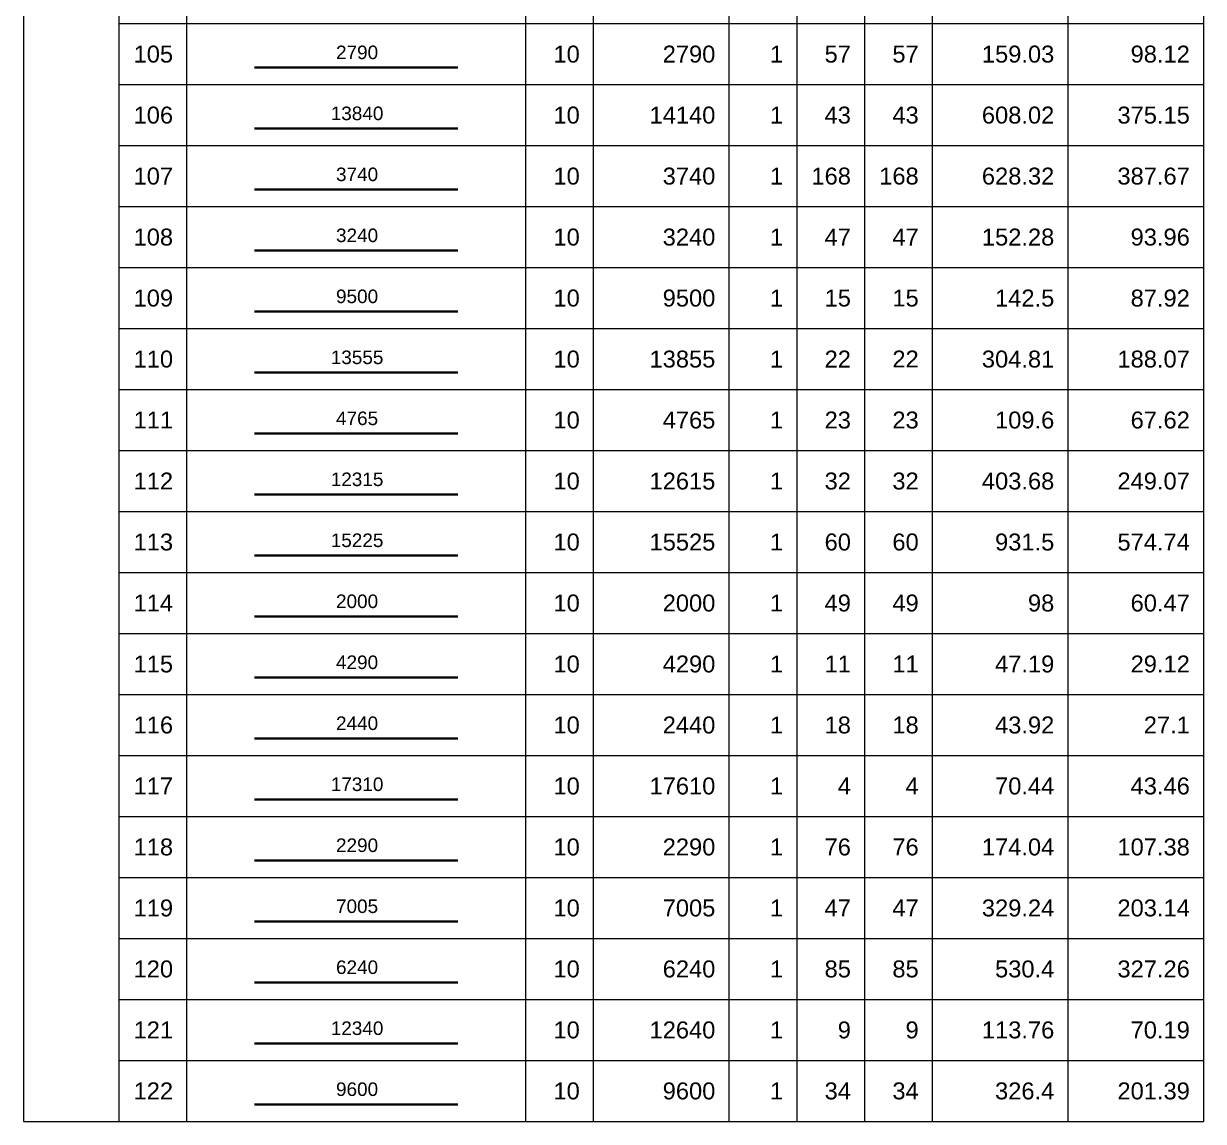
# Model space of a CAD drawing. Header units: millimetres. Extents: x -211477 to 1328726, y -15421 to 98394.
# Drawn here: x 1261446 to 1292079, y -10669 to 17843 of the extents above; entities that cross this region are included whole.
import ezdxf
from ezdxf.enums import TextEntityAlignment as Align

# ---------------------------------------------------------------- set-up
doc = ezdxf.new("R2010")
doc.units = ezdxf.units.MM
doc.header["$MEASUREMENT"] = 0
for name, color, linetype, lineweight in [('NDC_FRAME', 7, 'Continuous', 18), ('NDC_S_REBAR', 4, 'Continuous', 35), ('NDC_S_VN TEXT', 7, 'Continuous', 20), ('NDC_Table', 3, 'Continuous', 20)]:
    doc.layers.add(name, color=color, linetype=linetype, lineweight=lineweight)
doc.styles.add('ARIAL', font='arial.ttf', dxfattribs={"width": 0.8})

# ---------------------------------------------------------------- blocks, each defined once
blk = doc.blocks.new('dang01')
at = {"layer": 'NDC_S_REBAR'}
blk.add_line((3405, -650), (6405, -650), dxfattribs=at)
at = {"layer": 'NDC_Table'}
for p, q in [((0, 0), (0, -900)), ((1405, 0), (1405, -900)), ((2405, 0), (2405, -900)), ((7405, 0), (7405, -900)), ((8405, 0), (8405, -900)), ((10405, 0), (10405, -900)), ((11405, 0), (11405, -900)), ((12405, 0), (12405, -900)), ((13405, 0), (13405, -900)), ((15405, 0), (15405, -900)), ((17405, 0), (17405, -900)), ((1405, -900), (17405, -900))]:
    blk.add_line(p, q, dxfattribs=at)
at = {"layer": 'NDC_S_VN TEXT', "style": 'ARIAL'}
for p in [(2205, -450), (8205, -450), (10205, -450), (11205, -450), (12205, -450), (13205, -450), (15205, -450), (17205, -450)]:
    blk.add_attdef('D03', text='', height=250, dxfattribs=at).set_placement(p, align=Align.MIDDLE_RIGHT)
blk.add_attdef('00000000', text='', height=200, dxfattribs=at).set_placement((4920, -425), align=Align.MIDDLE_CENTER)

msp = doc.modelspace()

# ---------------------------------------------------------------- linework, layer by layer
at = {"layer": 'NDC_FRAME'}
msp.add_line((1261445.7, -10669), (1263919, -10669), dxfattribs=at)

# ---------------------------------------------------------------- block references
ref = msp.add_blockref('dang01', (1261445.7, 19427), dxfattribs=dict(at, xscale=1.759999999999996, yscale=1.759999999999996, zscale=1.759999999999996))
ref.add_attrib('D03', '104', dxfattribs={"layer": 'NDC_S_VN TEXT', "height": 440, "style": 'ARIAL'}).set_placement((1265327, 18635), align=Align.MIDDLE_RIGHT)
ref.add_attrib('00000000', '14295', dxfattribs={"layer": 'NDC_S_VN TEXT', "height": 352, "style": 'ARIAL'}).set_placement((1270104.2, 18679.5), align=Align.MIDDLE_CENTER)
ref.add_attrib('D03', '10', dxfattribs={"layer": 'NDC_S_VN TEXT', "height": 440, "style": 'ARIAL'}).set_placement((1275887, 18635), align=Align.MIDDLE_RIGHT)
ref.add_attrib('D03', '14595', dxfattribs={"layer": 'NDC_S_VN TEXT', "height": 440, "style": 'ARIAL'}).set_placement((1279407, 18635), align=Align.MIDDLE_RIGHT)
ref.add_attrib('D03', '1', dxfattribs={"layer": 'NDC_S_VN TEXT', "height": 440, "style": 'ARIAL'}).set_placement((1281167, 18635), align=Align.MIDDLE_RIGHT)
ref.add_attrib('D03', '20', dxfattribs={"layer": 'NDC_S_VN TEXT', "height": 440, "style": 'ARIAL'}).set_placement((1282927, 18635), align=Align.MIDDLE_RIGHT)
ref.add_attrib('D03', '20', dxfattribs={"layer": 'NDC_S_VN TEXT', "height": 440, "style": 'ARIAL'}).set_placement((1284687, 18635.6), align=Align.MIDDLE_RIGHT)
ref.add_attrib('D03', '291.9', dxfattribs={"layer": 'NDC_S_VN TEXT', "height": 440, "style": 'ARIAL'}).set_placement((1288207, 18635), align=Align.MIDDLE_RIGHT)
ref.add_attrib('D03', '180.1', dxfattribs={"layer": 'NDC_S_VN TEXT', "height": 440, "style": 'ARIAL'}).set_placement((1291727, 18635), align=Align.MIDDLE_RIGHT)
ref = msp.add_blockref('dang01', (1261445.7, 17843), dxfattribs=dict(at, xscale=1.759999999999996, yscale=1.759999999999996, zscale=1.759999999999996))
ref.add_attrib('D03', '105', dxfattribs={"layer": 'NDC_S_VN TEXT', "height": 440, "style": 'ARIAL'}).set_placement((1265327, 17051), align=Align.MIDDLE_RIGHT)
ref.add_attrib('00000000', '2790', dxfattribs={"layer": 'NDC_S_VN TEXT', "height": 352, "style": 'ARIAL'}).set_placement((1270104.2, 17095.5), align=Align.MIDDLE_CENTER)
ref.add_attrib('D03', '10', dxfattribs={"layer": 'NDC_S_VN TEXT', "height": 440, "style": 'ARIAL'}).set_placement((1275887, 17051), align=Align.MIDDLE_RIGHT)
ref.add_attrib('D03', '2790', dxfattribs={"layer": 'NDC_S_VN TEXT', "height": 440, "style": 'ARIAL'}).set_placement((1279407, 17051), align=Align.MIDDLE_RIGHT)
ref.add_attrib('D03', '1', dxfattribs={"layer": 'NDC_S_VN TEXT', "height": 440, "style": 'ARIAL'}).set_placement((1281167, 17051), align=Align.MIDDLE_RIGHT)
ref.add_attrib('D03', '57', dxfattribs={"layer": 'NDC_S_VN TEXT', "height": 440, "style": 'ARIAL'}).set_placement((1282927, 17051), align=Align.MIDDLE_RIGHT)
ref.add_attrib('D03', '57', dxfattribs={"layer": 'NDC_S_VN TEXT', "height": 440, "style": 'ARIAL'}).set_placement((1284687, 17051.6), align=Align.MIDDLE_RIGHT)
ref.add_attrib('D03', '159.03', dxfattribs={"layer": 'NDC_S_VN TEXT', "height": 440, "style": 'ARIAL'}).set_placement((1288207, 17051), align=Align.MIDDLE_RIGHT)
ref.add_attrib('D03', '98.12', dxfattribs={"layer": 'NDC_S_VN TEXT', "height": 440, "style": 'ARIAL'}).set_placement((1291727, 17051), align=Align.MIDDLE_RIGHT)
ref = msp.add_blockref('dang01', (1261445.7, 16259), dxfattribs=dict(at, xscale=1.759999999999996, yscale=1.759999999999996, zscale=1.759999999999996))
ref.add_attrib('D03', '106', dxfattribs={"layer": 'NDC_S_VN TEXT', "height": 440, "style": 'ARIAL'}).set_placement((1265327, 15467), align=Align.MIDDLE_RIGHT)
ref.add_attrib('00000000', '13840', dxfattribs={"layer": 'NDC_S_VN TEXT', "height": 352, "style": 'ARIAL'}).set_placement((1270104.2, 15511.5), align=Align.MIDDLE_CENTER)
ref.add_attrib('D03', '10', dxfattribs={"layer": 'NDC_S_VN TEXT', "height": 440, "style": 'ARIAL'}).set_placement((1275887, 15467), align=Align.MIDDLE_RIGHT)
ref.add_attrib('D03', '14140', dxfattribs={"layer": 'NDC_S_VN TEXT', "height": 440, "style": 'ARIAL'}).set_placement((1279407, 15467), align=Align.MIDDLE_RIGHT)
ref.add_attrib('D03', '1', dxfattribs={"layer": 'NDC_S_VN TEXT', "height": 440, "style": 'ARIAL'}).set_placement((1281167, 15467), align=Align.MIDDLE_RIGHT)
ref.add_attrib('D03', '43', dxfattribs={"layer": 'NDC_S_VN TEXT', "height": 440, "style": 'ARIAL'}).set_placement((1282927, 15467), align=Align.MIDDLE_RIGHT)
ref.add_attrib('D03', '43', dxfattribs={"layer": 'NDC_S_VN TEXT', "height": 440, "style": 'ARIAL'}).set_placement((1284687, 15467.6), align=Align.MIDDLE_RIGHT)
ref.add_attrib('D03', '608.02', dxfattribs={"layer": 'NDC_S_VN TEXT', "height": 440, "style": 'ARIAL'}).set_placement((1288207, 15467), align=Align.MIDDLE_RIGHT)
ref.add_attrib('D03', '375.15', dxfattribs={"layer": 'NDC_S_VN TEXT', "height": 440, "style": 'ARIAL'}).set_placement((1291727, 15467), align=Align.MIDDLE_RIGHT)
ref = msp.add_blockref('dang01', (1261445.7, 14675), dxfattribs=dict(at, xscale=1.759999999999996, yscale=1.759999999999996, zscale=1.759999999999996))
ref.add_attrib('D03', '107', dxfattribs={"layer": 'NDC_S_VN TEXT', "height": 440, "style": 'ARIAL'}).set_placement((1265327, 13883), align=Align.MIDDLE_RIGHT)
ref.add_attrib('00000000', '3740', dxfattribs={"layer": 'NDC_S_VN TEXT', "height": 352, "style": 'ARIAL'}).set_placement((1270104.2, 13927.5), align=Align.MIDDLE_CENTER)
ref.add_attrib('D03', '10', dxfattribs={"layer": 'NDC_S_VN TEXT', "height": 440, "style": 'ARIAL'}).set_placement((1275887, 13883), align=Align.MIDDLE_RIGHT)
ref.add_attrib('D03', '3740', dxfattribs={"layer": 'NDC_S_VN TEXT', "height": 440, "style": 'ARIAL'}).set_placement((1279407, 13883), align=Align.MIDDLE_RIGHT)
ref.add_attrib('D03', '1', dxfattribs={"layer": 'NDC_S_VN TEXT', "height": 440, "style": 'ARIAL'}).set_placement((1281167, 13883), align=Align.MIDDLE_RIGHT)
ref.add_attrib('D03', '168', dxfattribs={"layer": 'NDC_S_VN TEXT', "height": 440, "style": 'ARIAL'}).set_placement((1282927, 13883), align=Align.MIDDLE_RIGHT)
ref.add_attrib('D03', '168', dxfattribs={"layer": 'NDC_S_VN TEXT', "height": 440, "style": 'ARIAL'}).set_placement((1284687, 13883.6), align=Align.MIDDLE_RIGHT)
ref.add_attrib('D03', '628.32', dxfattribs={"layer": 'NDC_S_VN TEXT', "height": 440, "style": 'ARIAL'}).set_placement((1288207, 13883), align=Align.MIDDLE_RIGHT)
ref.add_attrib('D03', '387.67', dxfattribs={"layer": 'NDC_S_VN TEXT', "height": 440, "style": 'ARIAL'}).set_placement((1291727, 13883), align=Align.MIDDLE_RIGHT)
ref = msp.add_blockref('dang01', (1261445.7, 13091), dxfattribs=dict(at, xscale=1.759999999999996, yscale=1.759999999999996, zscale=1.759999999999996))
ref.add_attrib('D03', '108', dxfattribs={"layer": 'NDC_S_VN TEXT', "height": 440, "style": 'ARIAL'}).set_placement((1265327, 12299), align=Align.MIDDLE_RIGHT)
ref.add_attrib('00000000', '3240', dxfattribs={"layer": 'NDC_S_VN TEXT', "height": 352, "style": 'ARIAL'}).set_placement((1270104.2, 12343.5), align=Align.MIDDLE_CENTER)
ref.add_attrib('D03', '10', dxfattribs={"layer": 'NDC_S_VN TEXT', "height": 440, "style": 'ARIAL'}).set_placement((1275887, 12299), align=Align.MIDDLE_RIGHT)
ref.add_attrib('D03', '3240', dxfattribs={"layer": 'NDC_S_VN TEXT', "height": 440, "style": 'ARIAL'}).set_placement((1279407, 12299), align=Align.MIDDLE_RIGHT)
ref.add_attrib('D03', '1', dxfattribs={"layer": 'NDC_S_VN TEXT', "height": 440, "style": 'ARIAL'}).set_placement((1281167, 12299), align=Align.MIDDLE_RIGHT)
ref.add_attrib('D03', '47', dxfattribs={"layer": 'NDC_S_VN TEXT', "height": 440, "style": 'ARIAL'}).set_placement((1282927, 12299), align=Align.MIDDLE_RIGHT)
ref.add_attrib('D03', '47', dxfattribs={"layer": 'NDC_S_VN TEXT', "height": 440, "style": 'ARIAL'}).set_placement((1284687, 12299.6), align=Align.MIDDLE_RIGHT)
ref.add_attrib('D03', '152.28', dxfattribs={"layer": 'NDC_S_VN TEXT', "height": 440, "style": 'ARIAL'}).set_placement((1288207, 12299), align=Align.MIDDLE_RIGHT)
ref.add_attrib('D03', '93.96', dxfattribs={"layer": 'NDC_S_VN TEXT', "height": 440, "style": 'ARIAL'}).set_placement((1291727, 12299), align=Align.MIDDLE_RIGHT)
ref = msp.add_blockref('dang01', (1261445.7, 11507), dxfattribs=dict(at, xscale=1.759999999999996, yscale=1.759999999999996, zscale=1.759999999999996))
ref.add_attrib('D03', '109', dxfattribs={"layer": 'NDC_S_VN TEXT', "height": 440, "style": 'ARIAL'}).set_placement((1265327, 10715), align=Align.MIDDLE_RIGHT)
ref.add_attrib('00000000', '9500', dxfattribs={"layer": 'NDC_S_VN TEXT', "height": 352, "style": 'ARIAL'}).set_placement((1270104.2, 10759.5), align=Align.MIDDLE_CENTER)
ref.add_attrib('D03', '10', dxfattribs={"layer": 'NDC_S_VN TEXT', "height": 440, "style": 'ARIAL'}).set_placement((1275887, 10715), align=Align.MIDDLE_RIGHT)
ref.add_attrib('D03', '9500', dxfattribs={"layer": 'NDC_S_VN TEXT', "height": 440, "style": 'ARIAL'}).set_placement((1279407, 10715), align=Align.MIDDLE_RIGHT)
ref.add_attrib('D03', '1', dxfattribs={"layer": 'NDC_S_VN TEXT', "height": 440, "style": 'ARIAL'}).set_placement((1281167, 10715), align=Align.MIDDLE_RIGHT)
ref.add_attrib('D03', '15', dxfattribs={"layer": 'NDC_S_VN TEXT', "height": 440, "style": 'ARIAL'}).set_placement((1282927, 10715), align=Align.MIDDLE_RIGHT)
ref.add_attrib('D03', '15', dxfattribs={"layer": 'NDC_S_VN TEXT', "height": 440, "style": 'ARIAL'}).set_placement((1284687, 10715.6), align=Align.MIDDLE_RIGHT)
ref.add_attrib('D03', '142.5', dxfattribs={"layer": 'NDC_S_VN TEXT', "height": 440, "style": 'ARIAL'}).set_placement((1288207, 10715), align=Align.MIDDLE_RIGHT)
ref.add_attrib('D03', '87.92', dxfattribs={"layer": 'NDC_S_VN TEXT', "height": 440, "style": 'ARIAL'}).set_placement((1291727, 10715), align=Align.MIDDLE_RIGHT)
ref = msp.add_blockref('dang01', (1261445.7, 9923), dxfattribs=dict(at, xscale=1.759999999999996, yscale=1.759999999999996, zscale=1.759999999999996))
ref.add_attrib('D03', '110', dxfattribs={"layer": 'NDC_S_VN TEXT', "height": 440, "style": 'ARIAL'}).set_placement((1265327, 9131), align=Align.MIDDLE_RIGHT)
ref.add_attrib('00000000', '13555', dxfattribs={"layer": 'NDC_S_VN TEXT', "height": 352, "style": 'ARIAL'}).set_placement((1270104.2, 9175.5), align=Align.MIDDLE_CENTER)
ref.add_attrib('D03', '10', dxfattribs={"layer": 'NDC_S_VN TEXT', "height": 440, "style": 'ARIAL'}).set_placement((1275887, 9131), align=Align.MIDDLE_RIGHT)
ref.add_attrib('D03', '13855', dxfattribs={"layer": 'NDC_S_VN TEXT', "height": 440, "style": 'ARIAL'}).set_placement((1279407, 9131), align=Align.MIDDLE_RIGHT)
ref.add_attrib('D03', '1', dxfattribs={"layer": 'NDC_S_VN TEXT', "height": 440, "style": 'ARIAL'}).set_placement((1281167, 9131), align=Align.MIDDLE_RIGHT)
ref.add_attrib('D03', '22', dxfattribs={"layer": 'NDC_S_VN TEXT', "height": 440, "style": 'ARIAL'}).set_placement((1282927, 9131), align=Align.MIDDLE_RIGHT)
ref.add_attrib('D03', '22', dxfattribs={"layer": 'NDC_S_VN TEXT', "height": 440, "style": 'ARIAL'}).set_placement((1284687, 9131.6), align=Align.MIDDLE_RIGHT)
ref.add_attrib('D03', '304.81', dxfattribs={"layer": 'NDC_S_VN TEXT', "height": 440, "style": 'ARIAL'}).set_placement((1288207, 9131), align=Align.MIDDLE_RIGHT)
ref.add_attrib('D03', '188.07', dxfattribs={"layer": 'NDC_S_VN TEXT', "height": 440, "style": 'ARIAL'}).set_placement((1291727, 9131), align=Align.MIDDLE_RIGHT)
ref = msp.add_blockref('dang01', (1261445.7, 8339), dxfattribs=dict(at, xscale=1.759999999999996, yscale=1.759999999999996, zscale=1.759999999999996))
ref.add_attrib('D03', '111', dxfattribs={"layer": 'NDC_S_VN TEXT', "height": 440, "style": 'ARIAL'}).set_placement((1265327, 7547), align=Align.MIDDLE_RIGHT)
ref.add_attrib('00000000', '4765', dxfattribs={"layer": 'NDC_S_VN TEXT', "height": 352, "style": 'ARIAL'}).set_placement((1270104.2, 7591.5), align=Align.MIDDLE_CENTER)
ref.add_attrib('D03', '10', dxfattribs={"layer": 'NDC_S_VN TEXT', "height": 440, "style": 'ARIAL'}).set_placement((1275887, 7547), align=Align.MIDDLE_RIGHT)
ref.add_attrib('D03', '4765', dxfattribs={"layer": 'NDC_S_VN TEXT', "height": 440, "style": 'ARIAL'}).set_placement((1279407, 7547), align=Align.MIDDLE_RIGHT)
ref.add_attrib('D03', '1', dxfattribs={"layer": 'NDC_S_VN TEXT', "height": 440, "style": 'ARIAL'}).set_placement((1281167, 7547), align=Align.MIDDLE_RIGHT)
ref.add_attrib('D03', '23', dxfattribs={"layer": 'NDC_S_VN TEXT', "height": 440, "style": 'ARIAL'}).set_placement((1282927, 7547), align=Align.MIDDLE_RIGHT)
ref.add_attrib('D03', '23', dxfattribs={"layer": 'NDC_S_VN TEXT', "height": 440, "style": 'ARIAL'}).set_placement((1284687, 7547.6), align=Align.MIDDLE_RIGHT)
ref.add_attrib('D03', '109.6', dxfattribs={"layer": 'NDC_S_VN TEXT', "height": 440, "style": 'ARIAL'}).set_placement((1288207, 7547), align=Align.MIDDLE_RIGHT)
ref.add_attrib('D03', '67.62', dxfattribs={"layer": 'NDC_S_VN TEXT', "height": 440, "style": 'ARIAL'}).set_placement((1291727, 7547), align=Align.MIDDLE_RIGHT)
ref = msp.add_blockref('dang01', (1261445.7, 6755), dxfattribs=dict(at, xscale=1.759999999999996, yscale=1.759999999999996, zscale=1.759999999999996))
ref.add_attrib('D03', '112', dxfattribs={"layer": 'NDC_S_VN TEXT', "height": 440, "style": 'ARIAL'}).set_placement((1265327, 5963), align=Align.MIDDLE_RIGHT)
ref.add_attrib('00000000', '12315', dxfattribs={"layer": 'NDC_S_VN TEXT', "height": 352, "style": 'ARIAL'}).set_placement((1270104.2, 6007.5), align=Align.MIDDLE_CENTER)
ref.add_attrib('D03', '10', dxfattribs={"layer": 'NDC_S_VN TEXT', "height": 440, "style": 'ARIAL'}).set_placement((1275887, 5963), align=Align.MIDDLE_RIGHT)
ref.add_attrib('D03', '12615', dxfattribs={"layer": 'NDC_S_VN TEXT', "height": 440, "style": 'ARIAL'}).set_placement((1279407, 5963), align=Align.MIDDLE_RIGHT)
ref.add_attrib('D03', '1', dxfattribs={"layer": 'NDC_S_VN TEXT', "height": 440, "style": 'ARIAL'}).set_placement((1281167, 5963), align=Align.MIDDLE_RIGHT)
ref.add_attrib('D03', '32', dxfattribs={"layer": 'NDC_S_VN TEXT', "height": 440, "style": 'ARIAL'}).set_placement((1282927, 5963), align=Align.MIDDLE_RIGHT)
ref.add_attrib('D03', '32', dxfattribs={"layer": 'NDC_S_VN TEXT', "height": 440, "style": 'ARIAL'}).set_placement((1284687, 5963.6), align=Align.MIDDLE_RIGHT)
ref.add_attrib('D03', '403.68', dxfattribs={"layer": 'NDC_S_VN TEXT', "height": 440, "style": 'ARIAL'}).set_placement((1288207, 5963), align=Align.MIDDLE_RIGHT)
ref.add_attrib('D03', '249.07', dxfattribs={"layer": 'NDC_S_VN TEXT', "height": 440, "style": 'ARIAL'}).set_placement((1291727, 5963), align=Align.MIDDLE_RIGHT)
ref = msp.add_blockref('dang01', (1261445.7, 5171), dxfattribs=dict(at, xscale=1.759999999999996, yscale=1.759999999999996, zscale=1.759999999999996))
ref.add_attrib('D03', '113', dxfattribs={"layer": 'NDC_S_VN TEXT', "height": 440, "style": 'ARIAL'}).set_placement((1265327, 4379), align=Align.MIDDLE_RIGHT)
ref.add_attrib('00000000', '15225', dxfattribs={"layer": 'NDC_S_VN TEXT', "height": 352, "style": 'ARIAL'}).set_placement((1270104.2, 4423.5), align=Align.MIDDLE_CENTER)
ref.add_attrib('D03', '10', dxfattribs={"layer": 'NDC_S_VN TEXT', "height": 440, "style": 'ARIAL'}).set_placement((1275887, 4379), align=Align.MIDDLE_RIGHT)
ref.add_attrib('D03', '15525', dxfattribs={"layer": 'NDC_S_VN TEXT', "height": 440, "style": 'ARIAL'}).set_placement((1279407, 4379), align=Align.MIDDLE_RIGHT)
ref.add_attrib('D03', '1', dxfattribs={"layer": 'NDC_S_VN TEXT', "height": 440, "style": 'ARIAL'}).set_placement((1281167, 4379), align=Align.MIDDLE_RIGHT)
ref.add_attrib('D03', '60', dxfattribs={"layer": 'NDC_S_VN TEXT', "height": 440, "style": 'ARIAL'}).set_placement((1282927, 4379), align=Align.MIDDLE_RIGHT)
ref.add_attrib('D03', '60', dxfattribs={"layer": 'NDC_S_VN TEXT', "height": 440, "style": 'ARIAL'}).set_placement((1284687, 4379.6), align=Align.MIDDLE_RIGHT)
ref.add_attrib('D03', '931.5', dxfattribs={"layer": 'NDC_S_VN TEXT', "height": 440, "style": 'ARIAL'}).set_placement((1288207, 4379), align=Align.MIDDLE_RIGHT)
ref.add_attrib('D03', '574.74', dxfattribs={"layer": 'NDC_S_VN TEXT', "height": 440, "style": 'ARIAL'}).set_placement((1291727, 4379), align=Align.MIDDLE_RIGHT)
ref = msp.add_blockref('dang01', (1261445.7, 3587), dxfattribs=dict(at, xscale=1.759999999999996, yscale=1.759999999999996, zscale=1.759999999999996))
ref.add_attrib('D03', '114', dxfattribs={"layer": 'NDC_S_VN TEXT', "height": 440, "style": 'ARIAL'}).set_placement((1265327, 2795), align=Align.MIDDLE_RIGHT)
ref.add_attrib('00000000', '2000', dxfattribs={"layer": 'NDC_S_VN TEXT', "height": 352, "style": 'ARIAL'}).set_placement((1270104.2, 2839.5), align=Align.MIDDLE_CENTER)
ref.add_attrib('D03', '10', dxfattribs={"layer": 'NDC_S_VN TEXT', "height": 440, "style": 'ARIAL'}).set_placement((1275887, 2795), align=Align.MIDDLE_RIGHT)
ref.add_attrib('D03', '2000', dxfattribs={"layer": 'NDC_S_VN TEXT', "height": 440, "style": 'ARIAL'}).set_placement((1279407, 2795), align=Align.MIDDLE_RIGHT)
ref.add_attrib('D03', '1', dxfattribs={"layer": 'NDC_S_VN TEXT', "height": 440, "style": 'ARIAL'}).set_placement((1281167, 2795), align=Align.MIDDLE_RIGHT)
ref.add_attrib('D03', '49', dxfattribs={"layer": 'NDC_S_VN TEXT', "height": 440, "style": 'ARIAL'}).set_placement((1282927, 2795), align=Align.MIDDLE_RIGHT)
ref.add_attrib('D03', '49', dxfattribs={"layer": 'NDC_S_VN TEXT', "height": 440, "style": 'ARIAL'}).set_placement((1284687, 2795.6), align=Align.MIDDLE_RIGHT)
ref.add_attrib('D03', '98', dxfattribs={"layer": 'NDC_S_VN TEXT', "height": 440, "style": 'ARIAL'}).set_placement((1288207, 2795), align=Align.MIDDLE_RIGHT)
ref.add_attrib('D03', '60.47', dxfattribs={"layer": 'NDC_S_VN TEXT', "height": 440, "style": 'ARIAL'}).set_placement((1291727, 2795), align=Align.MIDDLE_RIGHT)
ref = msp.add_blockref('dang01', (1261445.7, 2003), dxfattribs=dict(at, xscale=1.759999999999996, yscale=1.759999999999996, zscale=1.759999999999996))
ref.add_attrib('D03', '115', dxfattribs={"layer": 'NDC_S_VN TEXT', "height": 440, "style": 'ARIAL'}).set_placement((1265327, 1211), align=Align.MIDDLE_RIGHT)
ref.add_attrib('00000000', '4290', dxfattribs={"layer": 'NDC_S_VN TEXT', "height": 352, "style": 'ARIAL'}).set_placement((1270104.2, 1255.5), align=Align.MIDDLE_CENTER)
ref.add_attrib('D03', '10', dxfattribs={"layer": 'NDC_S_VN TEXT', "height": 440, "style": 'ARIAL'}).set_placement((1275887, 1211), align=Align.MIDDLE_RIGHT)
ref.add_attrib('D03', '4290', dxfattribs={"layer": 'NDC_S_VN TEXT', "height": 440, "style": 'ARIAL'}).set_placement((1279407, 1211), align=Align.MIDDLE_RIGHT)
ref.add_attrib('D03', '1', dxfattribs={"layer": 'NDC_S_VN TEXT', "height": 440, "style": 'ARIAL'}).set_placement((1281167, 1211), align=Align.MIDDLE_RIGHT)
ref.add_attrib('D03', '11', dxfattribs={"layer": 'NDC_S_VN TEXT', "height": 440, "style": 'ARIAL'}).set_placement((1282927, 1211), align=Align.MIDDLE_RIGHT)
ref.add_attrib('D03', '11', dxfattribs={"layer": 'NDC_S_VN TEXT', "height": 440, "style": 'ARIAL'}).set_placement((1284687, 1211.6), align=Align.MIDDLE_RIGHT)
ref.add_attrib('D03', '47.19', dxfattribs={"layer": 'NDC_S_VN TEXT', "height": 440, "style": 'ARIAL'}).set_placement((1288207, 1211), align=Align.MIDDLE_RIGHT)
ref.add_attrib('D03', '29.12', dxfattribs={"layer": 'NDC_S_VN TEXT', "height": 440, "style": 'ARIAL'}).set_placement((1291727, 1211), align=Align.MIDDLE_RIGHT)
ref = msp.add_blockref('dang01', (1261445.7, 419), dxfattribs=dict(at, xscale=1.759999999999996, yscale=1.759999999999996, zscale=1.759999999999996))
ref.add_attrib('D03', '116', dxfattribs={"layer": 'NDC_S_VN TEXT', "height": 440, "style": 'ARIAL'}).set_placement((1265327, -373), align=Align.MIDDLE_RIGHT)
ref.add_attrib('00000000', '2440', dxfattribs={"layer": 'NDC_S_VN TEXT', "height": 352, "style": 'ARIAL'}).set_placement((1270104.2, -328.5), align=Align.MIDDLE_CENTER)
ref.add_attrib('D03', '10', dxfattribs={"layer": 'NDC_S_VN TEXT', "height": 440, "style": 'ARIAL'}).set_placement((1275887, -373), align=Align.MIDDLE_RIGHT)
ref.add_attrib('D03', '2440', dxfattribs={"layer": 'NDC_S_VN TEXT', "height": 440, "style": 'ARIAL'}).set_placement((1279407, -373), align=Align.MIDDLE_RIGHT)
ref.add_attrib('D03', '1', dxfattribs={"layer": 'NDC_S_VN TEXT', "height": 440, "style": 'ARIAL'}).set_placement((1281167, -373), align=Align.MIDDLE_RIGHT)
ref.add_attrib('D03', '18', dxfattribs={"layer": 'NDC_S_VN TEXT', "height": 440, "style": 'ARIAL'}).set_placement((1282927, -373), align=Align.MIDDLE_RIGHT)
ref.add_attrib('D03', '18', dxfattribs={"layer": 'NDC_S_VN TEXT', "height": 440, "style": 'ARIAL'}).set_placement((1284687, -372.4), align=Align.MIDDLE_RIGHT)
ref.add_attrib('D03', '43.92', dxfattribs={"layer": 'NDC_S_VN TEXT', "height": 440, "style": 'ARIAL'}).set_placement((1288207, -373), align=Align.MIDDLE_RIGHT)
ref.add_attrib('D03', '27.1', dxfattribs={"layer": 'NDC_S_VN TEXT', "height": 440, "style": 'ARIAL'}).set_placement((1291727, -373), align=Align.MIDDLE_RIGHT)
ref = msp.add_blockref('dang01', (1261445.7, -1165), dxfattribs=dict(at, xscale=1.759999999999996, yscale=1.759999999999996, zscale=1.759999999999996))
ref.add_attrib('D03', '117', dxfattribs={"layer": 'NDC_S_VN TEXT', "height": 440, "style": 'ARIAL'}).set_placement((1265327, -1957), align=Align.MIDDLE_RIGHT)
ref.add_attrib('00000000', '17310', dxfattribs={"layer": 'NDC_S_VN TEXT', "height": 352, "style": 'ARIAL'}).set_placement((1270104.2, -1912.5), align=Align.MIDDLE_CENTER)
ref.add_attrib('D03', '10', dxfattribs={"layer": 'NDC_S_VN TEXT', "height": 440, "style": 'ARIAL'}).set_placement((1275887, -1957), align=Align.MIDDLE_RIGHT)
ref.add_attrib('D03', '17610', dxfattribs={"layer": 'NDC_S_VN TEXT', "height": 440, "style": 'ARIAL'}).set_placement((1279407, -1957), align=Align.MIDDLE_RIGHT)
ref.add_attrib('D03', '1', dxfattribs={"layer": 'NDC_S_VN TEXT', "height": 440, "style": 'ARIAL'}).set_placement((1281167, -1957), align=Align.MIDDLE_RIGHT)
ref.add_attrib('D03', '4', dxfattribs={"layer": 'NDC_S_VN TEXT', "height": 440, "style": 'ARIAL'}).set_placement((1282927, -1957), align=Align.MIDDLE_RIGHT)
ref.add_attrib('D03', '4', dxfattribs={"layer": 'NDC_S_VN TEXT', "height": 440, "style": 'ARIAL'}).set_placement((1284687, -1956.4), align=Align.MIDDLE_RIGHT)
ref.add_attrib('D03', '70.44', dxfattribs={"layer": 'NDC_S_VN TEXT', "height": 440, "style": 'ARIAL'}).set_placement((1288207, -1957), align=Align.MIDDLE_RIGHT)
ref.add_attrib('D03', '43.46', dxfattribs={"layer": 'NDC_S_VN TEXT', "height": 440, "style": 'ARIAL'}).set_placement((1291727, -1957), align=Align.MIDDLE_RIGHT)
ref = msp.add_blockref('dang01', (1261445.7, -2749), dxfattribs=dict(at, xscale=1.759999999999996, yscale=1.759999999999996, zscale=1.759999999999996))
ref.add_attrib('D03', '118', dxfattribs={"layer": 'NDC_S_VN TEXT', "height": 440, "style": 'ARIAL'}).set_placement((1265327, -3541), align=Align.MIDDLE_RIGHT)
ref.add_attrib('00000000', '2290', dxfattribs={"layer": 'NDC_S_VN TEXT', "height": 352, "style": 'ARIAL'}).set_placement((1270104.2, -3496.5), align=Align.MIDDLE_CENTER)
ref.add_attrib('D03', '10', dxfattribs={"layer": 'NDC_S_VN TEXT', "height": 440, "style": 'ARIAL'}).set_placement((1275887, -3541), align=Align.MIDDLE_RIGHT)
ref.add_attrib('D03', '2290', dxfattribs={"layer": 'NDC_S_VN TEXT', "height": 440, "style": 'ARIAL'}).set_placement((1279407, -3541), align=Align.MIDDLE_RIGHT)
ref.add_attrib('D03', '1', dxfattribs={"layer": 'NDC_S_VN TEXT', "height": 440, "style": 'ARIAL'}).set_placement((1281167, -3541), align=Align.MIDDLE_RIGHT)
ref.add_attrib('D03', '76', dxfattribs={"layer": 'NDC_S_VN TEXT', "height": 440, "style": 'ARIAL'}).set_placement((1282927, -3541), align=Align.MIDDLE_RIGHT)
ref.add_attrib('D03', '76', dxfattribs={"layer": 'NDC_S_VN TEXT', "height": 440, "style": 'ARIAL'}).set_placement((1284687, -3540.4), align=Align.MIDDLE_RIGHT)
ref.add_attrib('D03', '174.04', dxfattribs={"layer": 'NDC_S_VN TEXT', "height": 440, "style": 'ARIAL'}).set_placement((1288207, -3541), align=Align.MIDDLE_RIGHT)
ref.add_attrib('D03', '107.38', dxfattribs={"layer": 'NDC_S_VN TEXT', "height": 440, "style": 'ARIAL'}).set_placement((1291727, -3541), align=Align.MIDDLE_RIGHT)
ref = msp.add_blockref('dang01', (1261445.7, -4333), dxfattribs=dict(at, xscale=1.759999999999996, yscale=1.759999999999996, zscale=1.759999999999996))
ref.add_attrib('D03', '119', dxfattribs={"layer": 'NDC_S_VN TEXT', "height": 440, "style": 'ARIAL'}).set_placement((1265327, -5125), align=Align.MIDDLE_RIGHT)
ref.add_attrib('00000000', '7005', dxfattribs={"layer": 'NDC_S_VN TEXT', "height": 352, "style": 'ARIAL'}).set_placement((1270104.2, -5080.5), align=Align.MIDDLE_CENTER)
ref.add_attrib('D03', '10', dxfattribs={"layer": 'NDC_S_VN TEXT', "height": 440, "style": 'ARIAL'}).set_placement((1275887, -5125), align=Align.MIDDLE_RIGHT)
ref.add_attrib('D03', '7005', dxfattribs={"layer": 'NDC_S_VN TEXT', "height": 440, "style": 'ARIAL'}).set_placement((1279407, -5125), align=Align.MIDDLE_RIGHT)
ref.add_attrib('D03', '1', dxfattribs={"layer": 'NDC_S_VN TEXT', "height": 440, "style": 'ARIAL'}).set_placement((1281167, -5125), align=Align.MIDDLE_RIGHT)
ref.add_attrib('D03', '47', dxfattribs={"layer": 'NDC_S_VN TEXT', "height": 440, "style": 'ARIAL'}).set_placement((1282927, -5125), align=Align.MIDDLE_RIGHT)
ref.add_attrib('D03', '47', dxfattribs={"layer": 'NDC_S_VN TEXT', "height": 440, "style": 'ARIAL'}).set_placement((1284687, -5124.4), align=Align.MIDDLE_RIGHT)
ref.add_attrib('D03', '329.24', dxfattribs={"layer": 'NDC_S_VN TEXT', "height": 440, "style": 'ARIAL'}).set_placement((1288207, -5125), align=Align.MIDDLE_RIGHT)
ref.add_attrib('D03', '203.14', dxfattribs={"layer": 'NDC_S_VN TEXT', "height": 440, "style": 'ARIAL'}).set_placement((1291727, -5125), align=Align.MIDDLE_RIGHT)
ref = msp.add_blockref('dang01', (1261445.7, -5917), dxfattribs=dict(at, xscale=1.759999999999996, yscale=1.759999999999996, zscale=1.759999999999996))
ref.add_attrib('D03', '120', dxfattribs={"layer": 'NDC_S_VN TEXT', "height": 440, "style": 'ARIAL'}).set_placement((1265327, -6709), align=Align.MIDDLE_RIGHT)
ref.add_attrib('00000000', '6240', dxfattribs={"layer": 'NDC_S_VN TEXT', "height": 352, "style": 'ARIAL'}).set_placement((1270104.2, -6664.5), align=Align.MIDDLE_CENTER)
ref.add_attrib('D03', '10', dxfattribs={"layer": 'NDC_S_VN TEXT', "height": 440, "style": 'ARIAL'}).set_placement((1275887, -6709), align=Align.MIDDLE_RIGHT)
ref.add_attrib('D03', '6240', dxfattribs={"layer": 'NDC_S_VN TEXT', "height": 440, "style": 'ARIAL'}).set_placement((1279407, -6709), align=Align.MIDDLE_RIGHT)
ref.add_attrib('D03', '1', dxfattribs={"layer": 'NDC_S_VN TEXT', "height": 440, "style": 'ARIAL'}).set_placement((1281167, -6709), align=Align.MIDDLE_RIGHT)
ref.add_attrib('D03', '85', dxfattribs={"layer": 'NDC_S_VN TEXT', "height": 440, "style": 'ARIAL'}).set_placement((1282927, -6709), align=Align.MIDDLE_RIGHT)
ref.add_attrib('D03', '85', dxfattribs={"layer": 'NDC_S_VN TEXT', "height": 440, "style": 'ARIAL'}).set_placement((1284687, -6708.4), align=Align.MIDDLE_RIGHT)
ref.add_attrib('D03', '530.4', dxfattribs={"layer": 'NDC_S_VN TEXT', "height": 440, "style": 'ARIAL'}).set_placement((1288207, -6709), align=Align.MIDDLE_RIGHT)
ref.add_attrib('D03', '327.26', dxfattribs={"layer": 'NDC_S_VN TEXT', "height": 440, "style": 'ARIAL'}).set_placement((1291727, -6709), align=Align.MIDDLE_RIGHT)
ref = msp.add_blockref('dang01', (1261445.7, -7501), dxfattribs=dict(at, xscale=1.759999999999996, yscale=1.759999999999996, zscale=1.759999999999996))
ref.add_attrib('D03', '121', dxfattribs={"layer": 'NDC_S_VN TEXT', "height": 440, "style": 'ARIAL'}).set_placement((1265327, -8293), align=Align.MIDDLE_RIGHT)
ref.add_attrib('00000000', '12340', dxfattribs={"layer": 'NDC_S_VN TEXT', "height": 352, "style": 'ARIAL'}).set_placement((1270104.2, -8248.5), align=Align.MIDDLE_CENTER)
ref.add_attrib('D03', '10', dxfattribs={"layer": 'NDC_S_VN TEXT', "height": 440, "style": 'ARIAL'}).set_placement((1275887, -8293), align=Align.MIDDLE_RIGHT)
ref.add_attrib('D03', '12640', dxfattribs={"layer": 'NDC_S_VN TEXT', "height": 440, "style": 'ARIAL'}).set_placement((1279407, -8293), align=Align.MIDDLE_RIGHT)
ref.add_attrib('D03', '1', dxfattribs={"layer": 'NDC_S_VN TEXT', "height": 440, "style": 'ARIAL'}).set_placement((1281167, -8293), align=Align.MIDDLE_RIGHT)
ref.add_attrib('D03', '9', dxfattribs={"layer": 'NDC_S_VN TEXT', "height": 440, "style": 'ARIAL'}).set_placement((1282927, -8293), align=Align.MIDDLE_RIGHT)
ref.add_attrib('D03', '9', dxfattribs={"layer": 'NDC_S_VN TEXT', "height": 440, "style": 'ARIAL'}).set_placement((1284687, -8292.4), align=Align.MIDDLE_RIGHT)
ref.add_attrib('D03', '113.76', dxfattribs={"layer": 'NDC_S_VN TEXT', "height": 440, "style": 'ARIAL'}).set_placement((1288207, -8293), align=Align.MIDDLE_RIGHT)
ref.add_attrib('D03', '70.19', dxfattribs={"layer": 'NDC_S_VN TEXT', "height": 440, "style": 'ARIAL'}).set_placement((1291727, -8293), align=Align.MIDDLE_RIGHT)
ref = msp.add_blockref('dang01', (1261445.7, -9085), dxfattribs=dict(at, xscale=1.759999999999996, yscale=1.759999999999996, zscale=1.759999999999996))
ref.add_attrib('D03', '122', dxfattribs={"layer": 'NDC_S_VN TEXT', "height": 440, "style": 'ARIAL'}).set_placement((1265327, -9877), align=Align.MIDDLE_RIGHT)
ref.add_attrib('00000000', '9600', dxfattribs={"layer": 'NDC_S_VN TEXT', "height": 352, "style": 'ARIAL'}).set_placement((1270104.2, -9832.5), align=Align.MIDDLE_CENTER)
ref.add_attrib('D03', '10', dxfattribs={"layer": 'NDC_S_VN TEXT', "height": 440, "style": 'ARIAL'}).set_placement((1275887, -9877), align=Align.MIDDLE_RIGHT)
ref.add_attrib('D03', '9600', dxfattribs={"layer": 'NDC_S_VN TEXT', "height": 440, "style": 'ARIAL'}).set_placement((1279407, -9877), align=Align.MIDDLE_RIGHT)
ref.add_attrib('D03', '1', dxfattribs={"layer": 'NDC_S_VN TEXT', "height": 440, "style": 'ARIAL'}).set_placement((1281167, -9877), align=Align.MIDDLE_RIGHT)
ref.add_attrib('D03', '34', dxfattribs={"layer": 'NDC_S_VN TEXT', "height": 440, "style": 'ARIAL'}).set_placement((1282927, -9877), align=Align.MIDDLE_RIGHT)
ref.add_attrib('D03', '34', dxfattribs={"layer": 'NDC_S_VN TEXT', "height": 440, "style": 'ARIAL'}).set_placement((1284687, -9876.4), align=Align.MIDDLE_RIGHT)
ref.add_attrib('D03', '326.4', dxfattribs={"layer": 'NDC_S_VN TEXT', "height": 440, "style": 'ARIAL'}).set_placement((1288207, -9877), align=Align.MIDDLE_RIGHT)
ref.add_attrib('D03', '201.39', dxfattribs={"layer": 'NDC_S_VN TEXT', "height": 440, "style": 'ARIAL'}).set_placement((1291727, -9877), align=Align.MIDDLE_RIGHT)

doc.saveas('drawing.dxf')
